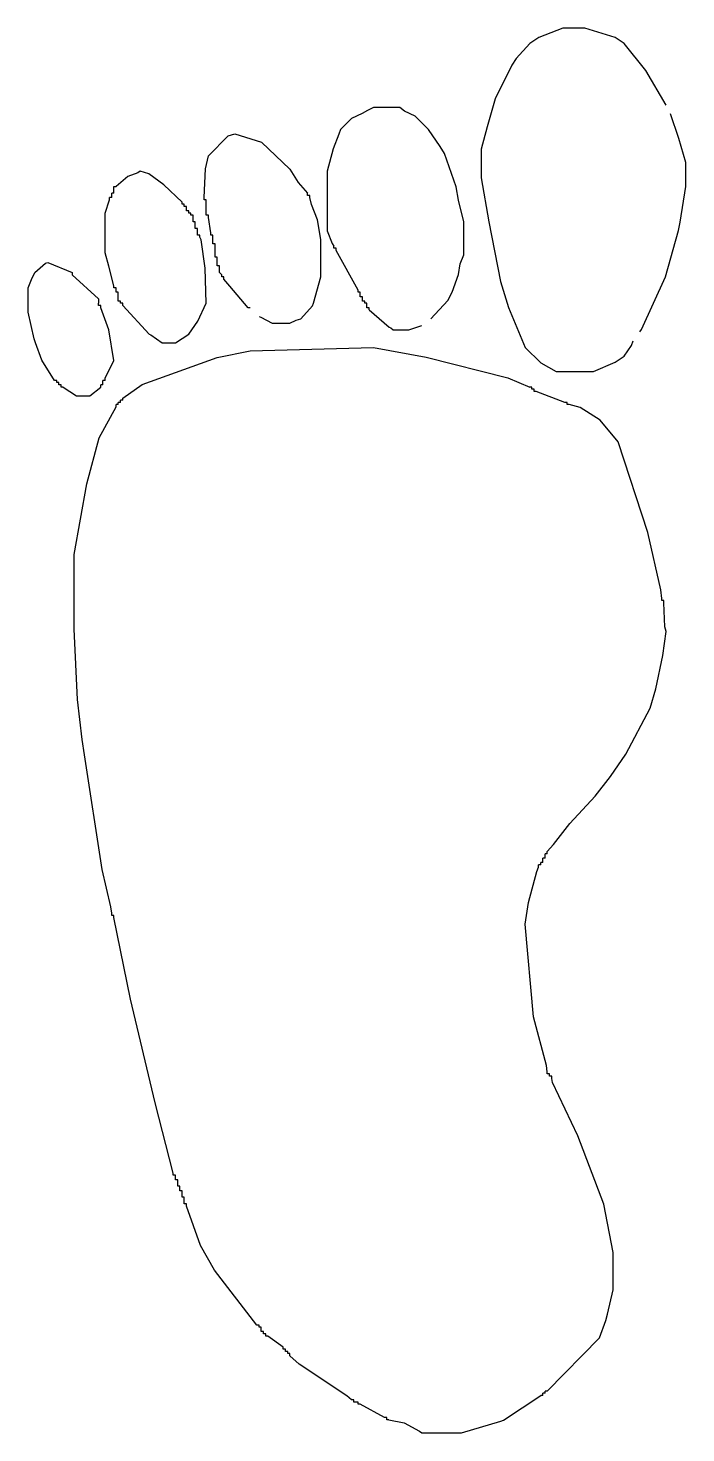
# Model space of a CAD drawing. Extents: x 127 to 7722, y 2388 to 18593.
import ezdxf

# ---------------------------------------------------------------- set-up
doc = ezdxf.new("R2010")
doc.units = 0
doc.layers.get('0').update_dxf_attribs({"linetype": 'CONTINUOUS'})

msp = doc.modelspace()

# ---------------------------------------------------------------- linework, layer by layer
at = {"color": 7, "linetype": 'CONTINUOUS'}
for points in [[(7493, 17703.8), (7258.204878, 18105.243902), (7010.4, 18415), (6904.228, 18485.104), (6553.2, 18592.8), (6299.2, 18592.8), (6024.372, 18485.104), (5918.2, 18415), (5759.938462, 18241.107692), (5709.92, 18163.54), (5519.42, 17777.46), (5426.635294, 17452.041176), (5359.4, 17195.8), (5359.4, 16865.6), (5445.897297, 16359.316216), (5580.38, 15669.26), (5671.82, 15369.54), (5867.4, 14909.8), (6045.2, 14732), (6223, 14630.4), (6654.8, 14630.4), (6904.228, 14738.096), (7010.4, 14808.2), (7091.68, 14932.66), (7112, 14986)], [(4775.2, 15240), (4972.093793, 15448.805517), (5024.12, 15547.34), (5095.102703, 15749.716216), (5115.697297, 15873.283784), (5156.2, 15976.6), (5156.2, 16357.6), (5096.435294, 16609.358824), (5069.702703, 16762.283784), (4932.68, 17147.54), (4882.661538, 17225.107692), (4749.8, 17424.4), (4597.4, 17576.8), (4474.307692, 17633.461538), (4419.6, 17678.4), (4114.8, 17678.4), (4043.68, 17642.84), (3983.892308, 17608.061538), (3860.8, 17551.4), (3733.8, 17424.4), (3716.02, 17371.06), (3649.98, 17198.34), (3581.4, 16941.8), (3581.4, 16256), (3637.28, 16106.14), (3657.6, 16078.2)], [(7188.2, 15087.6), (7208.52, 15115.54), (7485.38, 15725.14), (7635.630769, 16257.953846), (7655.169231, 16355.646154), (7721.6, 16764), (7721.6, 17043.4), (7640.32, 17320.26), (7543.8, 17602.2)], [(2159, 16637), (2174.630769, 16969.153846), (2209.8, 17119.6), (2438.4, 17348.2), (2514.6, 17373.6), (2821.94, 17277.08), (3149.6, 16967.2), (3245.338462, 16810.892308), (3352.8, 16687.8)], [(1905, 16586.2), (1696.194483, 16783.093793), (1520.092308, 16910.538462), (1422.4, 16941.8), (1394.46, 16924.02), (1278.581081, 16878.986486), (1143, 16764)], [(1117.6, 16738.6), (1117.6, 16764), (1143, 16764)], [(1117.6, 16713.2), (1117.6, 16738.6)], [(1117.6, 16687.8), (1117.6, 16713.2)], [(1117.6, 15621), (1057.835294, 15847.358824), (1016, 16002), (1016, 16459.2), (1066.8, 16611.6)], [(1092.2, 16637), (1066.8, 16637)], [(1066.8, 16611.6), (1066.8, 16637)], [(1117.6, 16687.8), (1092.2, 16687.8)], [(1092.2, 16662.4), (1092.2, 16687.8)], [(1092.2, 16637), (1092.2, 16662.4)], [(1905, 16560.8), (1905, 16586.2)], [(1930.4, 16560.8), (1905, 16560.8)], [(1930.4, 16535.4), (1930.4, 16560.8)], [(1955.8, 16535.4), (1930.4, 16535.4)], [(1955.8, 16510), (1955.8, 16535.4)], [(2159, 16611.6), (2159, 16637)], [(2184.4, 16611.6), (2159, 16611.6)], [(2184.4, 16586.2), (2184.4, 16611.6)], [(2184.4, 16459.2), (2184.4, 16586.2)], [(2794, 15265.4), (2815.492308, 15259.538462), (2946.4, 15189.2), (3149.6, 15189.2), (3223.26, 15222.22), (3276.6, 15240), (3408.68, 15389.86), (3423.92, 15420.34), (3505.2, 15722.6), (3505.2, 16154.4), (3468.64878, 16381.760976), (3398.52, 16558.26), (3378.2, 16637)], [(3352.8, 16662.4), (3352.8, 16687.8)], [(3378.2, 16662.4), (3352.8, 16662.4)], [(3378.2, 16637), (3378.2, 16662.4)], [(1955.8, 16484.6), (1955.8, 16510)], [(1981.2, 16484.6), (1955.8, 16484.6)], [(1981.2, 16459.2), (1981.2, 16484.6)], [(2006.6, 16459.2), (1981.2, 16459.2)], [(2006.6, 16433.8), (2006.6, 16459.2)], [(2032, 16433.8), (2006.6, 16433.8)], [(2032, 16408.4), (2032, 16433.8)], [(2032, 16383), (2032, 16408.4)], [(2032, 16357.6), (2032, 16383)], [(2184.4, 16433.8), (2184.4, 16459.2)], [(2209.8, 16433.8), (2184.4, 16433.8)], [(2209.8, 16408.4), (2209.8, 16433.8)], [(2235.2, 16230.6), (2209.8, 16408.4)], [(2057.4, 16357.6), (2032, 16357.6)], [(2057.4, 16332.2), (2057.4, 16357.6)], [(2057.4, 16306.8), (2057.4, 16332.2)], [(2057.4, 16281.4), (2057.4, 16306.8)], [(2082.8, 16281.4), (2057.4, 16281.4)], [(2082.8, 16256), (2082.8, 16281.4)], [(2082.8, 16230.6), (2082.8, 16256)], [(2082.8, 16205.2), (2082.8, 16230.6)], [(2108.2, 16205.2), (2082.8, 16205.2)], [(2108.2, 16179.8), (2108.2, 16205.2)], [(2235.2, 16205.2), (2235.2, 16230.6)], [(2260.6, 16205.2), (2235.2, 16205.2)], [(2260.6, 16179.8), (2260.6, 16205.2)], [(1219.2, 15392.4), (1524, 15062.2), (1545.492308, 15056.338462), (1676.4, 14960.6), (1828.8, 14960.6), (1981.2, 15062.2), (2088.661538, 15210.692308), (2184.4, 15417.8), (2170.45082, 15825.240984), (2125.98, 16151.86), (2108.2, 16179.8)], [(2260.6, 16129), (2260.6, 16179.8)], [(2260.6, 16103.6), (2260.6, 16129)], [(2286, 16103.6), (2260.6, 16103.6)], [(2286, 16078.2), (2286, 16103.6)], [(2286, 15976.6), (2286, 16078.2)], [(3657.6, 16052.8), (3657.6, 16078.2)], [(3683, 16052.8), (3657.6, 16052.8)], [(3683, 16027.4), (3683, 16052.8)], [(431.8, 14528.8), (285.261538, 14761.307692), (210.82, 14963.14), (195.58, 15008.86), (127, 15316.2), (127, 15595.6), (165.537931, 15691.944828), (203.2, 15773.4), (327.66, 15880.08), (355.6, 15887.7), (635, 15773.4), (635, 15748), (939.8, 15468.6), (939.8, 15417.8)], [(2286, 15951.2), (2286, 15976.6)], [(2311.4, 15951.2), (2286, 15951.2)], [(2311.4, 15925.8), (2311.4, 15951.2)], [(2311.4, 15875), (2311.4, 15925.8)], [(3937, 15570.2), (3683, 16027.4)], [(2311.4, 15849.6), (2311.4, 15875)], [(2336.8, 15849.6), (2311.4, 15849.6)], [(2336.8, 15824.2), (2336.8, 15849.6)], [(2362.2, 15748), (2336.8, 15773.4), (2336.8, 15824.2)], [(2362.2, 15722.6), (2362.2, 15748)], [(2387.6, 15722.6), (2362.2, 15722.6)], [(2387.6, 15697.2), (2387.6, 15722.6)], [(1117.6, 15595.6), (1117.6, 15621)], [(1143, 15595.6), (1117.6, 15595.6)], [(1143, 15570.2), (1143, 15595.6)], [(1143, 15544.8), (1143, 15570.2)], [(2692.4, 15367), (2667, 15367), (2457.704, 15616.428), (2387.6, 15697.2)], [(3937, 15544.8), (3937, 15570.2)], [(939.8, 15392.4), (939.8, 15417.8)], [(1168.4, 15544.8), (1143, 15544.8)], [(1168.4, 15519.4), (1168.4, 15544.8)], [(1168.4, 15468.6), (1168.4, 15519.4)], [(1168.4, 15443.2), (1168.4, 15468.6)], [(1193.8, 15443.2), (1168.4, 15443.2)], [(1193.8, 15417.8), (1193.8, 15443.2)], [(1219.2, 15417.8), (1193.8, 15417.8)], [(1219.2, 15392.4), (1219.2, 15417.8)], [(3962.4, 15544.8), (3937, 15544.8)], [(3962.4, 15519.4), (3962.4, 15544.8)], [(3962.4, 15494), (3962.4, 15519.4)], [(3987.8, 15494), (3962.4, 15494)], [(3987.8, 15468.6), (3987.8, 15494)], [(3987.8, 15443.2), (3987.8, 15468.6)], [(4013.2, 15443.2), (3987.8, 15443.2)], [(4013.2, 15417.8), (4013.2, 15443.2)], [(4038.6, 15417.8), (4013.2, 15417.8)], [(4038.6, 15392.4), (4038.6, 15417.8)], [(965.2, 15392.4), (939.8, 15392.4)], [(965.2, 15367), (965.2, 15392.4)], [(1016, 14554.2), (1117.6, 14757.4), (1059.18, 15110.46), (965.2, 15367)], [(4038.6, 15367), (4038.6, 15392.4)], [(4064, 15367), (4038.6, 15367)], [(4064, 15341.6), (4064, 15367)], [(4064, 15341.6), (4295.14, 15143.48), (4315.46, 15133.32), (4343.4, 15113), (4521.2, 15113), (4673.6, 15163.8)], [(1219.2, 14325.6), (1445.26, 14483.08), (2309.158824, 14791.764706), (2690.446154, 14868.769231), (4114.8, 14909.8), (4722.446154, 14798.430769), (5666.74, 14559.28), (5918.2, 14452.6)], [(457.2, 14528.8), (431.8, 14528.8)], [(457.2, 14503.4), (457.2, 14528.8)], [(482.6, 14503.4), (457.2, 14503.4)], [(482.6, 14478), (482.6, 14503.4)], [(508, 14478), (482.6, 14478)], [(508, 14452.6), (508, 14478)], [(533.4, 14452.6), (508, 14452.6)], [(533.4, 14452.6), (685.8, 14351), (838.2, 14351), (965.2, 14452.6)], [(990.6, 14478), (965.2, 14478)], [(965.2, 14452.6), (965.2, 14478)], [(1016, 14528.8), (990.6, 14528.8)], [(990.6, 14503.4), (990.6, 14528.8)], [(990.6, 14478), (990.6, 14503.4)], [(1016, 14528.8), (1016, 14554.2)], [(5943.6, 14452.6), (5918.2, 14452.6)], [(5943.6, 14427.2), (5943.6, 14452.6)], [(5969, 14427.2), (5943.6, 14427.2)], [(5969, 14401.8), (5969, 14427.2)], [(1193.8, 14274.8), (1168.4, 14274.8)], [(1168.4, 14249.4), (1168.4, 14274.8)], [(1219.2, 14300.2), (1193.8, 14300.2)], [(1193.8, 14274.8), (1193.8, 14300.2)], [(1219.2, 14300.2), (1219.2, 14325.6)], [(5994.4, 14401.8), (5969, 14401.8)], [(6324.6, 14274.8), (5994.4, 14401.8)], [(6350, 14274.8), (6324.6, 14274.8)], [(6350, 14249.4), (6350, 14274.8)], [(1092.2, 8382), (1083.235294, 8455.958824), (982.98, 8887.46), (777.630769, 10208.846154), (751.332, 10387.076), (698.091122, 10846.184098), (660.4, 11658.6), (660.4, 12522.2), (803.835294, 13337.241176), (947.42, 13865.86), (1143, 14224)], [(1168.4, 14249.4), (1143, 14249.4)], [(1143, 14224), (1143, 14249.4)], [(6375.4, 14249.4), (6350, 14249.4)], [(7442.2, 12014.2), (7432.430769, 12113.846154), (7280.030769, 12774.246154), (6939.28, 13820.14), (6731, 14071.6), (6499.86, 14216.38), (6375.4, 14249.4)], [(7442.2, 11988.8), (7442.2, 12014.2)], [(6121.4, 9093.2), (6191.504, 9173.972), (6381.729712, 9417.557188), (6673.870288, 9734.042812), (6851.904, 9961.372), (7029.604878, 10215.756098), (7307.58, 10746.74), (7373.62, 10970.26), (7456.14918, 11354.840984), (7493, 11633.2), (7479.161379, 11684.963448), (7467.6, 11963.4)], [(7467.6, 11988.8), (7442.2, 11988.8)], [(7467.6, 11963.4), (7467.6, 11988.8)], [(6121.4, 9067.8), (6121.4, 9093.2)], [(6121.4, 6553.2), (6112.435294, 6627.158824), (5960.035294, 7185.958824), (5867.4, 8255), (5904.116832, 8507.868317), (5999.48, 8862.06), (6019.8, 8915.4)], [(6045.2, 8940.8), (6019.8, 8940.8)], [(6019.8, 8915.4), (6019.8, 8940.8)], [(6070.6, 8966.2), (6045.2, 8966.2)], [(6045.2, 8940.8), (6045.2, 8966.2)], [(6096, 9017), (6070.6, 9017)], [(6070.6, 8991.6), (6070.6, 9017)], [(6070.6, 8966.2), (6070.6, 8991.6)], [(6121.4, 9067.8), (6096, 9067.8)], [(6096, 9042.4), (6096, 9067.8)], [(6096, 9017), (6096, 9042.4)], [(1092.2, 8356.6), (1092.2, 8382)], [(1117.6, 8356.6), (1092.2, 8356.6)], [(1117.6, 8331.2), (1117.6, 8356.6)], [(1803.4, 5384.8), (1592.58, 6195.06), (1311.030769, 7389.446154), (1117.6, 8331.2)], [(6121.4, 6527.8), (6121.4, 6553.2)], [(6146.8, 6527.8), (6121.4, 6527.8)], [(6146.8, 6502.4), (6146.8, 6527.8)], [(6172.2, 6502.4), (6146.8, 6502.4)], [(6172.2, 6477), (6172.2, 6502.4)], [(6121.4, 2870.2), (6724.655287, 3485.890924), (6798.235294, 3685.241176), (6816.164706, 3756.958824), (6883.4, 4038.6), (6883.4, 4470.4), (6772.835294, 5026.958824), (6471.92, 5814.06), (6179.82, 6428.74), (6172.2, 6477)], [(1803.4, 5359.4), (1803.4, 5384.8)], [(1828.8, 5359.4), (1803.4, 5359.4)], [(1828.8, 5334), (1828.8, 5359.4)], [(1828.8, 5308.6), (1828.8, 5334)], [(1854.2, 5308.6), (1828.8, 5308.6)], [(1854.2, 5283.2), (1854.2, 5308.6)], [(1854.2, 5257.8), (1854.2, 5283.2)], [(1854.2, 5232.4), (1854.2, 5257.8)], [(1879.6, 5232.4), (1854.2, 5232.4)], [(1879.6, 5207), (1879.6, 5232.4)], [(1879.6, 5181.6), (1879.6, 5207)], [(1905, 5181.6), (1879.6, 5181.6)], [(1905, 5156.2), (1905, 5181.6)], [(1905, 5130.8), (1905, 5156.2)], [(1905, 5105.4), (1905, 5130.8)], [(1930.4, 5105.4), (1905, 5105.4)], [(1930.4, 5080), (1930.4, 5105.4)], [(1930.4, 5054.6), (1930.4, 5080)], [(1930.4, 5029.2), (1930.4, 5054.6)], [(1955.8, 5029.2), (1930.4, 5029.2)], [(1955.8, 5003.8), (1955.8, 5029.2)], [(2768.6, 3632.2), (2280.138462, 4263.292308), (2115.82, 4549.14), (1955.8, 5003.8)], [(2794, 3632.2), (2768.6, 3632.2)], [(2794, 3606.8), (2794, 3632.2)], [(2819.4, 3606.8), (2794, 3606.8)], [(2819.4, 3581.4), (2819.4, 3606.8)], [(2819.4, 3556), (2819.4, 3581.4)], [(2844.8, 3556), (2819.4, 3556)], [(2844.8, 3530.6), (2844.8, 3556)], [(2870.2, 3530.6), (2844.8, 3530.6)], [(2870.2, 3505.2), (2870.2, 3530.6)], [(2895.6, 3505.2), (2870.2, 3505.2)], [(3073.4, 3378.2), (2895.6, 3505.2)], [(3073.4, 3352.8), (3073.4, 3378.2)], [(3098.8, 3352.8), (3073.4, 3352.8)], [(3098.8, 3327.4), (3098.8, 3352.8)], [(3124.2, 3327.4), (3098.8, 3327.4)], [(3124.2, 3302), (3124.2, 3327.4)], [(3149.6, 3302), (3124.2, 3302)], [(3149.6, 3276.6), (3149.6, 3302)], [(3860.8, 2768.6), (3806.092308, 2813.538462), (3256.156098, 3181.195122), (3149.6, 3276.6)], [(3886.2, 2768.6), (3860.8, 2768.6)], [(3886.2, 2743.2), (3886.2, 2768.6)], [(4292.6, 2540), (4468.446154, 2504.830769), (4645.66, 2407.92), (4673.6, 2387.6), (5130.8, 2387.6), (5585.46, 2522.22), (5615.94, 2534.92), (6045.2, 2819.4)], [(6070.6, 2819.4), (6045.2, 2819.4)], [(6096, 2844.8), (6070.6, 2844.8)], [(6070.6, 2819.4), (6070.6, 2844.8)], [(6121.4, 2870.2), (6096, 2870.2)], [(6096, 2844.8), (6096, 2870.2)], [(3911.6, 2743.2), (3886.2, 2743.2)], [(3937, 2743.2), (3911.6, 2743.2)], [(3937, 2717.8), (3937, 2743.2)], [(3962.4, 2717.8), (3937, 2717.8)], [(4241.8, 2565.4), (3962.4, 2717.8)], [(4267.2, 2565.4), (4241.8, 2565.4)], [(4267.2, 2540), (4267.2, 2565.4)], [(4292.6, 2540), (4267.2, 2540)]]:
    msp.add_lwpolyline(points, dxfattribs=at)

doc.saveas('drawing.dxf')
